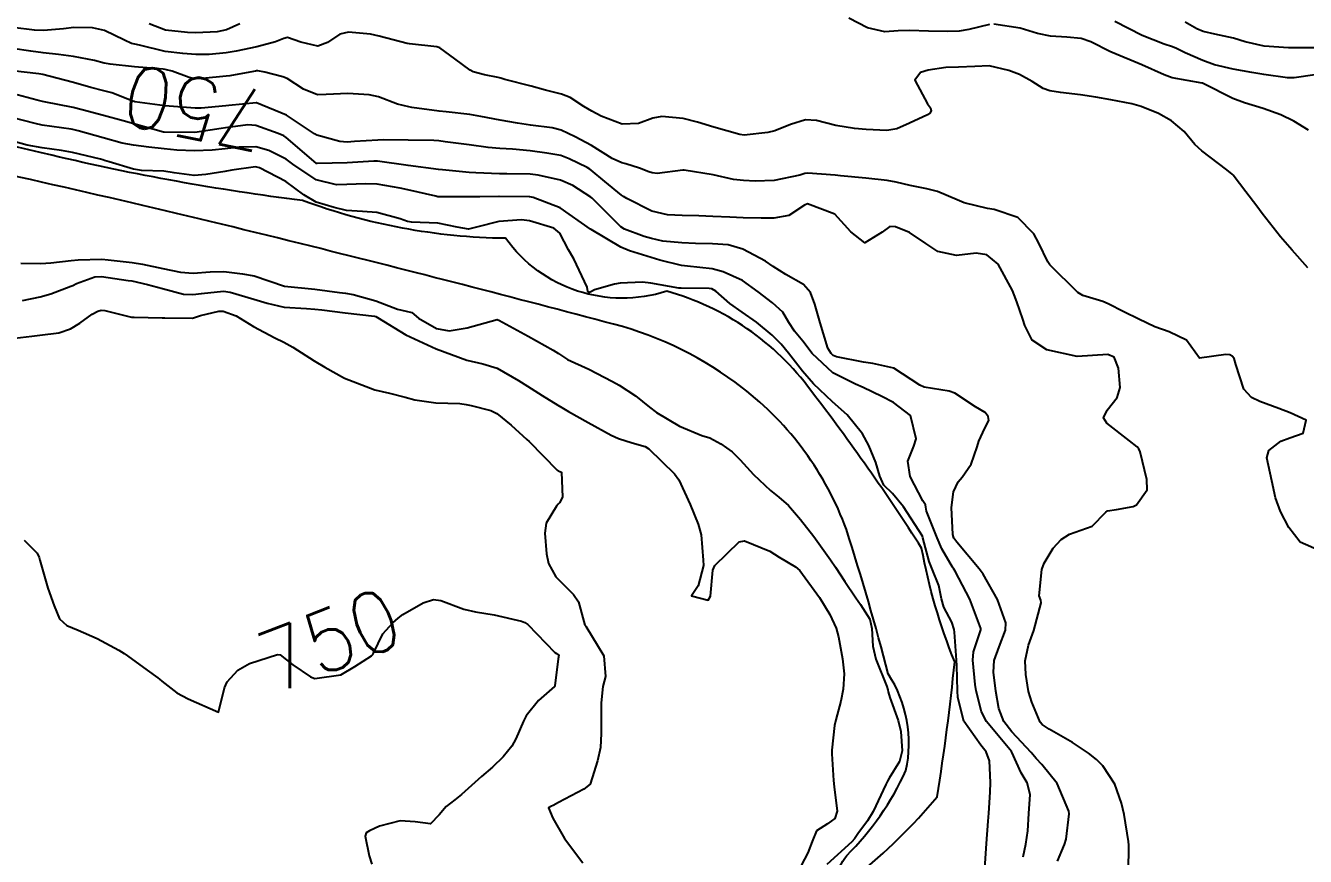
# Model space of a CAD drawing. Header units: metres. Extents: x 307586 to 320046, y 7427249 to 7434250.
# Drawn here: x 318159.1 to 318243, y 7430766.6 to 7430821.1 of the extents above; entities that cross this region are included whole.
import ezdxf
from ezdxf.enums import TextEntityAlignment as Align

# ---------------------------------------------------------------- set-up
doc = ezdxf.new("R2010")
doc.units = ezdxf.units.M
doc.header["$MEASUREMENT"] = 0
for name, color, linetype in [('Cotas', 45, 'Continuous'), ('Curvas de Nivel 1m', 11, 'Continuous'), ('Curvas de Nivel 5m', 15, 'Continuous'), ('Hidrografia', 140, 'Continuous')]:
    doc.layers.add(name, color=color, linetype=linetype)
doc.styles.add('Style-STANDARD', font='STANDARD.shx')

msp = doc.modelspace()

# ---------------------------------------------------------------- linework, layer by layer
at = {"layer": 'Curvas de Nivel 1m', "flags": 128}
for points, elevation in [([(318222.27, 7430821.179), (318220.913, 7430820.847), (318220.265, 7430820.744), (318219.476, 7430820.723), (318218.265, 7430820.734), (318217.02, 7430820.788), (318216.265, 7430820.763), (318215.407, 7430820.706), (318214.267, 7430820.959), (318213.051, 7430821.592)], 753), ([(318243.119, 7430805.23), (318242.094, 7430806.372), (318241.325, 7430807.248), (318240.126, 7430808.793), (318239.78, 7430809.265), (318239.067, 7430810.201), (318238.229, 7430811.289), (318238.154, 7430811.373), (318237.805, 7430811.646), (318236.177, 7430812.889), (318235.723, 7430813.317), (318235.021, 7430814.157), (318234.198, 7430814.867), (318233.334, 7430815.349), (318232.207, 7430815.804), (318231.591, 7430815.984), (318230.212, 7430816.247), (318229.226, 7430816.408), (318228.214, 7430816.562), (318226.923, 7430816.716), (318226.217, 7430816.827), (318225.771, 7430816.989), (318225.046, 7430817.448), (318224.229, 7430817.891), (318223.527, 7430818.173), (318222.238, 7430818.464), (318221.296, 7430818.43), (318220.236, 7430818.374), (318219.392, 7430818.357), (318218.233, 7430818.185), (318217.736, 7430818.029), (318217.374, 7430817.538), (318218.207, 7430815.979), (318218.396, 7430815.718), (318218.429, 7430815.527), (318218.357, 7430815.372), (318218.199, 7430815.254), (318217.02, 7430814.713), (318216.185, 7430814.342), (318215.522, 7430814.22), (318214.184, 7430814.29), (318213.405, 7430814.368), (318212.187, 7430814.565), (318210.915, 7430814.89), (318210.193, 7430814.931), (318209.207, 7430814.616), (318208.181, 7430814.21), (318207.737, 7430814.097), (318206.177, 7430813.924), (318205.895, 7430813.956), (318204.184, 7430814.454), (318203.115, 7430814.785), (318202.192, 7430815.01), (318200.792, 7430815.136), (318200.192, 7430815.031), (318199.25, 7430814.691), (318198.186, 7430814.649), (318196.802, 7430815.176), (318196.198, 7430815.495), (318195.68, 7430815.798), (318194.781, 7430816.383), (318194.211, 7430816.605), (318193.17, 7430816.874), (318192.216, 7430817.141), (318190.497, 7430817.581), (318190.221, 7430817.651), (318190.053, 7430817.694), (318189.166, 7430817.876), (318188.415, 7430818.078), (318188.226, 7430818.175), (318187.212, 7430818.921), (318186.24, 7430819.643), (318186.047, 7430819.719), (318184.243, 7430819.911), (318184.098, 7430819.941), (318182.25, 7430820.415), (318181.682, 7430820.535), (318180.253, 7430820.675), (318179.686, 7430820.554), (318178.876, 7430820.001), (318178.24, 7430819.763), (318177.133, 7430820.021), (318176.247, 7430820.318), (318176.01, 7430820.27), (318175.461, 7430820.042), (318174.239, 7430819.707), (318172.886, 7430819.424), (318172.235, 7430819.324), (318171.122, 7430819.203), (318170.234, 7430819.203), (318169.388, 7430819.267), (318168.236, 7430819.417), (318166.553, 7430819.834), (318166.24, 7430819.898), (318166.029, 7430819.941), (318165.565, 7430820.16), (318164.252, 7430820.779), (318163.477, 7430820.965), (318162.255, 7430820.985), (318161.56, 7430820.9), (318160.251, 7430820.79), (318159.667, 7430820.813), (318158.254, 7430820.993)], 752), ([(318173.119, 7430821.212), (318172.254, 7430820.836), (318171.642, 7430820.696), (318170.251, 7430820.622), (318169.7, 7430820.66), (318168.253, 7430820.812), (318167.185, 7430821.214)], 753), ([(318243.171, 7430814.252), (318242.199, 7430814.848), (318241.362, 7430815.248), (318240.207, 7430815.667), (318238.982, 7430816.05), (318238.213, 7430816.326), (318236.258, 7430817.31), (318236.223, 7430817.326), (318236.199, 7430817.334), (318234.228, 7430817.692), (318233.705, 7430817.871), (318232.24, 7430818.53), (318230.292, 7430819.339), (318230.253, 7430819.359), (318230.201, 7430819.381), (318228.898, 7430820.04), (318228.261, 7430820.254), (318227.338, 7430820.343), (318226.263, 7430820.407), (318225.415, 7430820.593), (318224.268, 7430820.933), (318222.55, 7430821.197)], 753), ([(318243.584, 7430817.875), (318242.23, 7430817.685), (318241.793, 7430817.681), (318240.233, 7430817.904), (318239.464, 7430818.042), (318238.237, 7430818.241), (318237.017, 7430818.526), (318236.246, 7430818.818), (318235.078, 7430819.328), (318234.521, 7430819.601), (318234.257, 7430819.721), (318233.71, 7430819.894), (318232.264, 7430820.457), (318230.479, 7430821.378)], 754), ([(318243.858, 7430786.687), (318242.627, 7430787.232), (318241.877, 7430788.197), (318241.334, 7430789.246), (318241.009, 7430790.142), (318240.769, 7430791.251), (318240.434, 7430792.756), (318240.577, 7430793.254), (318241.348, 7430793.847), (318241.951, 7430794.078), (318242.814, 7430794.372), (318243.013, 7430795.23), (318241.968, 7430795.722), (318241.227, 7430795.991), (318239.975, 7430796.461), (318239.431, 7430796.722), (318238.933, 7430797.276), (318238.406, 7430798.885), (318238.299, 7430799.286), (318238.16, 7430799.433), (318238.015, 7430799.508), (318237.758, 7430799.55), (318236.013, 7430799.31), (318235.176, 7430800.474), (318234.03, 7430801.02), (318233.106, 7430801.349), (318232.038, 7430801.857), (318231.072, 7430802.341), (318230.048, 7430802.87), (318229.678, 7430803.014), (318228.385, 7430803.405), (318228.056, 7430803.607), (318226.216, 7430805.429), (318226.085, 7430805.622), (318225.5, 7430806.842), (318225.175, 7430807.444), (318224.119, 7430808.528), (318222.558, 7430809.044), (318222.127, 7430809.11), (318220.609, 7430809.495), (318220.135, 7430809.678), (318218.843, 7430810.222), (318218.142, 7430810.395), (318217.066, 7430810.619), (318216.146, 7430810.835), (318215.542, 7430810.954), (318214.148, 7430811.108), (318212.485, 7430811.261), (318212.15, 7430811.3), (318210.345, 7430811.425), (318210.151, 7430811.403), (318209.83, 7430811.305), (318208.146, 7430810.942), (318206.898, 7430810.91), (318206.146, 7430810.943), (318205.49, 7430811.023), (318204.149, 7430811.322), (318202.237, 7430811.634), (318202.152, 7430811.636), (318200.478, 7430811.409), (318200.15, 7430811.447), (318199.935, 7430811.527), (318199.326, 7430811.752), (318198.423, 7430812.033), (318198.156, 7430812.111), (318197.533, 7430812.402), (318196.167, 7430813.242), (318195.812, 7430813.438), (318195.104, 7430813.806), (318194.179, 7430814.253), (318193.597, 7430814.41), (318192.184, 7430814.589), (318191.33, 7430814.704), (318190.188, 7430814.897), (318188.924, 7430815.147), (318188.194, 7430815.271), (318186.65, 7430815.452), (318186.197, 7430815.505), (318184.391, 7430815.746), (318184.2, 7430815.773), (318183.458, 7430815.947), (318182.208, 7430816.426), (318181.609, 7430816.566), (318180.21, 7430816.661), (318178.792, 7430816.584), (318178.209, 7430816.578), (318177.303, 7430816.928), (318176.219, 7430817.636), (318175.944, 7430817.758), (318174.769, 7430818.052), (318174.312, 7430818.147), (318174.224, 7430818.138), (318174.157, 7430818.127), (318173.79, 7430818.064), (318172.477, 7430817.821), (318172.22, 7430817.782), (318170.671, 7430817.643), (318170.218, 7430817.622), (318169.805, 7430817.693), (318168.68, 7430818.123), (318168.313, 7430818.217), (318168.224, 7430818.236), (318168.103, 7430818.252), (318166.226, 7430818.41), (318164.623, 7430818.571), (318164.228, 7430818.649), (318163.596, 7430818.819), (318162.232, 7430819.087), (318161.239, 7430819.203), (318160.234, 7430819.327), (318159.437, 7430819.434), (318158.236, 7430819.604)], 751), ([(318226.707, 7430766.324), (318227.183, 7430767.414), (318227.284, 7430767.757), (318227.489, 7430769.412), (318227.468, 7430769.598), (318226.694, 7430771.42), (318225.685, 7430772.65), (318225.309, 7430773.055), (318224.991, 7430773.441), (318223.713, 7430774.806), (318223.209, 7430775.465), (318222.875, 7430776.325), (318222.673, 7430777.471), (318222.524, 7430778.71), (318222.573, 7430779.472), (318222.889, 7430780.362), (318223.313, 7430781.465), (318223.329, 7430781.934), (318222.794, 7430783.47), (318221.838, 7430785.136), (318221.575, 7430785.483), (318220.117, 7430787.241), (318219.921, 7430787.499), (318219.866, 7430787.735), (318219.771, 7430789.502), (318219.903, 7430790.526), (318220.215, 7430791.192), (318220.473, 7430791.494), (318221.064, 7430792.346), (318221.461, 7430793.485), (318221.569, 7430793.853), (318221.951, 7430794.711), (318222.214, 7430795.223), (318222.163, 7430795.478), (318221.965, 7430795.73), (318221.337, 7430796.118), (318219.978, 7430796.996), (318219.608, 7430797.134), (318217.982, 7430797.398), (318217.691, 7430797.533), (318215.999, 7430798.651), (318214.621, 7430798.953), (318214.005, 7430799.036), (318212.227, 7430799.381), (318212.011, 7430799.472), (318211.874, 7430799.601), (318211.659, 7430799.961), (318211.166, 7430801.609), (318210.821, 7430802.837), (318210.531, 7430803.615), (318210.061, 7430804.138), (318208.922, 7430804.786), (318208.078, 7430805.318), (318207.57, 7430805.655), (318206.091, 7430806.454), (318205.137, 7430806.728), (318204.094, 7430806.798), (318202.988, 7430806.817), (318202.094, 7430806.853), (318200.847, 7430806.981), (318200.097, 7430807.137), (318199.633, 7430807.282), (318198.327, 7430807.767), (318198.105, 7430807.913), (318196.21, 7430809.789), (318196.134, 7430809.853), (318194.946, 7430810.613), (318194.144, 7430810.964), (318192.684, 7430811.298), (318192.148, 7430811.357), (318190.621, 7430811.383), (318190.146, 7430811.389), (318188.586, 7430811.443), (318188.147, 7430811.47), (318186.411, 7430811.646), (318186.149, 7430811.675), (318184.153, 7430811.94), (318182.155, 7430812.214), (318181.9, 7430812.218), (318180.154, 7430812.108), (318178.2, 7430812.056), (318178.154, 7430812.073), (318177.813, 7430812.357), (318176.17, 7430813.777), (318176.016, 7430813.877), (318175.643, 7430814.038), (318174.18, 7430814.565), (318173.64, 7430814.607), (318172.178, 7430814.405), (318171.894, 7430814.366), (318170.173, 7430814.1), (318168.173, 7430814.124), (318168.126, 7430814.13), (318166.181, 7430814.661), (318165.489, 7430814.854), (318164.188, 7430815.213), (318162.8, 7430815.588), (318162.196, 7430815.732), (318160.31, 7430816.111), (318160.202, 7430816.131), (318159.839, 7430816.225), (318158.531, 7430816.57)], 749), ([(318224.461, 7430766.595), (318224.638, 7430767.44), (318224.765, 7430768.314), (318224.843, 7430769.442), (318224.922, 7430770.698), (318224.732, 7430771.444), (318224.339, 7430772.109), (318223.72, 7430773.46), (318223.694, 7430773.501), (318222.055, 7430775.477), (318221.729, 7430776.103), (318221.385, 7430777.484), (318221.323, 7430777.91), (318221.178, 7430779.486), (318221.21, 7430780.054), (318221.688, 7430781.481), (318221.692, 7430781.583), (318220.964, 7430783.488), (318220.015, 7430785.324), (318219.904, 7430785.499), (318219.844, 7430785.587), (318219.132, 7430786.787), (318218.825, 7430787.516), (318218.139, 7430789.277), (318218.085, 7430789.527), (318218.056, 7430789.689), (318217.897, 7430789.953), (318217.071, 7430791.538), (318216.917, 7430792.546), (318217.29, 7430793.536), (318217.459, 7430794.016), (318217.083, 7430795.539), (318215.971, 7430796.4), (318215.202, 7430796.789), (318213.981, 7430797.386), (318213.472, 7430797.585), (318211.994, 7430798.348), (318210.647, 7430799.614), (318210.021, 7430800.404), (318209.481, 7430801.081), (318209.116, 7430801.634), (318208.719, 7430802.319), (318208.046, 7430802.935), (318207.104, 7430803.659), (318206.064, 7430804.389), (318204.794, 7430804.968), (318204.075, 7430805.16), (318202.463, 7430805.331), (318202.078, 7430805.378), (318200.643, 7430805.734), (318200.084, 7430805.89), (318198.659, 7430806.332), (318198.091, 7430806.584), (318196.157, 7430807.735), (318196.103, 7430807.768), (318194.123, 7430809.153), (318192.361, 7430809.838), (318192.133, 7430809.88), (318192.086, 7430809.887), (318190.123, 7430809.89), (318190.093, 7430809.891), (318188.854, 7430809.879), (318188.123, 7430809.873), (318186.159, 7430809.873), (318186.123, 7430809.877), (318186.093, 7430809.881), (318185.965, 7430809.912), (318184.129, 7430810.328), (318183.637, 7430810.438), (318182.134, 7430810.709), (318181.367, 7430810.736), (318180.133, 7430810.677), (318179.456, 7430810.667), (318178.138, 7430810.987), (318176.601, 7430812.026), (318176.156, 7430812.351), (318175.031, 7430812.916), (318174.164, 7430813.156), (318173.088, 7430813.146), (318172.162, 7430813.028), (318171.316, 7430812.933), (318170.161, 7430812.894), (318168.993, 7430812.949), (318168.162, 7430813.03), (318167.158, 7430813.145), (318166.164, 7430813.257), (318165.412, 7430813.408), (318164.169, 7430813.753), (318162.521, 7430814.197), (318162.174, 7430814.285), (318162.07, 7430814.306), (318160.178, 7430814.586), (318159.716, 7430814.69), (318158.185, 7430815.085)], 748), ([(318221.962, 7430765.831), (318222.072, 7430767.473), (318222.17, 7430768.948), (318222.206, 7430769.474), (318222.295, 7430770.845), (318222.329, 7430771.473), (318222.269, 7430772.892), (318222.046, 7430773.476), (318221.7, 7430773.933), (318220.587, 7430775.491), (318220.195, 7430777.039), (318220.17, 7430777.496), (318220.111, 7430779.153), (318220.09, 7430779.497), (318219.959, 7430781.33), (318219.943, 7430781.498), (318219.798, 7430781.999), (318219.276, 7430782.977), (318219.11, 7430783.511), (318218.948, 7430784.391), (318218.475, 7430785.521), (318218.298, 7430785.973), (318217.899, 7430787.529), (318217.864, 7430787.62), (318216.614, 7430789.543), (318215.902, 7430790.422), (318215.324, 7430790.976), (318215.066, 7430791.563), (318214.819, 7430792.463), (318214.358, 7430793.574), (318213.944, 7430794.339), (318212.922, 7430795.59), (318211.971, 7430796.426), (318210.717, 7430797.613), (318209.995, 7430798.456), (318209.076, 7430799.634), (318208.597, 7430800.22), (318208.024, 7430800.808), (318206.992, 7430801.66), (318206.039, 7430802.324), (318205.24, 7430802.877), (318204.314, 7430803.696), (318204.055, 7430803.844), (318203.885, 7430803.872), (318202.055, 7430803.88), (318201.889, 7430803.889), (318200.06, 7430804.215), (318199.522, 7430804.287), (318198.059, 7430804.207), (318197.684, 7430804.149), (318196.366, 7430803.787), (318196.164, 7430803.677), (318196.051, 7430803.609), (318195.929, 7430803.669), (318195.916, 7430803.792), (318195.883, 7430803.966), (318195.012, 7430805.806), (318194.673, 7430806.396), (318194.1, 7430807.494), (318193.711, 7430807.824), (318192.11, 7430808.299), (318191.589, 7430808.364), (318190.107, 7430808.257), (318188.647, 7430807.882), (318188.102, 7430807.753), (318187.377, 7430807.897), (318186.105, 7430808.145), (318184.385, 7430808.215), (318184.106, 7430808.259), (318183.623, 7430808.43), (318182.112, 7430808.856), (318181.174, 7430808.908), (318180.113, 7430808.99), (318179.3, 7430809.178), (318178.118, 7430809.529), (318177.31, 7430810.018), (318176.136, 7430810.892), (318174.418, 7430811.787), (318174.15, 7430811.841), (318172.599, 7430811.622), (318172.145, 7430811.546), (318170.896, 7430811.338), (318170.14, 7430811.269), (318168.814, 7430811.449), (318168.144, 7430811.562), (318166.676, 7430811.614), (318166.146, 7430811.683), (318164.552, 7430812.174), (318164.247, 7430812.271), (318164.154, 7430812.296), (318163.996, 7430812.34), (318162.159, 7430812.793), (318161.442, 7430812.925), (318160.162, 7430813.095), (318159.186, 7430813.257), (318158.166, 7430813.555)], 747), ([(318158.781, 7430805.53), (318160.072, 7430805.502), (318160.734, 7430805.553), (318162.075, 7430805.699), (318162.531, 7430805.741), (318164.077, 7430805.781), (318164.498, 7430805.753), (318166.074, 7430805.579), (318166.753, 7430805.463), (318168.069, 7430805.177), (318169.242, 7430804.936), (318170.064, 7430804.871), (318171.191, 7430804.963), (318172.066, 7430804.977), (318173.302, 7430804.83), (318174.062, 7430804.688), (318176.053, 7430804.03), (318178.051, 7430803.822), (318179.668, 7430803.605), (318180.049, 7430803.553), (318180.549, 7430803.474), (318182.044, 7430803.061), (318183.465, 7430802.52), (318184.037, 7430802.387), (318184.391, 7430802.29), (318184.831, 7430801.928), (318186.023, 7430801.254), (318186.835, 7430801.087), (318188.024, 7430801.286), (318189.997, 7430801.825), (318190.033, 7430801.824), (318190.101, 7430801.79), (318192.022, 7430800.737), (318193.671, 7430799.823), (318194.01, 7430799.6), (318194.597, 7430799.218), (318195.995, 7430798.576), (318197.545, 7430797.774), (318197.981, 7430797.529), (318199.049, 7430796.83), (318199.966, 7430796.089), (318200.433, 7430795.735), (318201.95, 7430794.83), (318203.414, 7430794.233), (318203.938, 7430794.07), (318204.644, 7430793.689), (318205.399, 7430793.15), (318205.923, 7430792.641), (318206.784, 7430791.661), (318207.903, 7430790.624), (318208.449, 7430790.192), (318209.079, 7430789.632), (318209.879, 7430788.724), (318210.742, 7430787.611), (318211.848, 7430786.079), (318212.163, 7430785.597), (318212.77, 7430784.649), (318213.49, 7430783.583), (318213.809, 7430783.15), (318214.42, 7430782.191), (318214.548, 7430781.569), (318214.623, 7430780.409), (318214.816, 7430779.564), (318215.52, 7430777.779), (318215.594, 7430777.552), (318215.617, 7430777.427), (318215.738, 7430777.059), (318216.266, 7430775.545), (318216.441, 7430774.813), (318216.531, 7430773.542), (318216.372, 7430772.857), (318215.675, 7430771.749), (318215.564, 7430771.552), (318215.464, 7430771.346), (318214.625, 7430769.565), (318214.264, 7430768.951), (318213.631, 7430768.115), (318213.409, 7430767.79), (318213.232, 7430767.576), (318211.608, 7430766.104)], 747), ([(318158.884, 7430803.08), (318160.044, 7430803.318), (318160.734, 7430803.525), (318162.051, 7430804.015), (318162.175, 7430804.075), (318162.42, 7430804.196), (318163.615, 7430804.629), (318164.06, 7430804.651), (318165.809, 7430804.401), (318166.056, 7430804.36), (318167.074, 7430804.14), (318168.05, 7430803.867), (318169.435, 7430803.498), (318170.047, 7430803.464), (318170.603, 7430803.539), (318172.049, 7430803.687), (318172.494, 7430803.63), (318174.044, 7430803.174), (318174.907, 7430802.912), (318176.039, 7430802.654), (318177.499, 7430802.555), (318178.038, 7430802.52), (318178.496, 7430802.461), (318180.036, 7430802.265), (318181.952, 7430802.043), (318182.034, 7430802.021), (318182.156, 7430801.959), (318184.016, 7430800.829), (318186.003, 7430799.91), (318187.996, 7430799.162), (318189.058, 7430798.933), (318189.995, 7430798.651), (318191.382, 7430797.846), (318191.979, 7430797.46), (318192.948, 7430796.855), (318193.967, 7430796.228), (318194.223, 7430796.074), (318194.675, 7430795.809), (318195.952, 7430795.081), (318197.464, 7430794.251), (318197.937, 7430794.04), (318198.842, 7430793.756), (318199.688, 7430793.501), (318199.929, 7430793.359), (318201.617, 7430791.723), (318201.909, 7430791.326), (318202.631, 7430789.713), (318203.176, 7430788.404), (318203.356, 7430787.705), (318203.493, 7430786.057), (318203.513, 7430785.703), (318203.166, 7430784.363), (318202.732, 7430783.711), (318203.81, 7430783.433), (318203.963, 7430783.698), (318204.127, 7430785.407), (318204.26, 7430785.694), (318205.859, 7430787.246), (318206.212, 7430787.314), (318207.853, 7430786.637), (318208.467, 7430786.258), (318209.554, 7430785.624), (318209.839, 7430785.386), (318211.114, 7430783.607), (318211.802, 7430782.49), (318212.209, 7430781.596), (318212.357, 7430781.025), (318212.629, 7430779.591), (318212.745, 7430778.603), (318212.67, 7430777.591), (318212.516, 7430776.811), (318212.187, 7430775.595), (318212.11, 7430775.204), (318211.932, 7430773.598), (318211.93, 7430773.358), (318212.046, 7430771.596), (318212.081, 7430771.184), (318212.265, 7430769.594), (318212.13, 7430769.109), (318211.64, 7430768.767), (318210.927, 7430768.313), (318210.645, 7430767.61), (318210.359, 7430766.869), (318209.688, 7430765.619)], 748), ([(318158.008, 7430800.572), (318159.491, 7430800.748), (318160.012, 7430800.808), (318161.258, 7430800.964), (318162.018, 7430801.215), (318162.632, 7430801.586), (318163.452, 7430802.186), (318163.828, 7430802.389), (318164.036, 7430802.45), (318164.287, 7430802.427), (318165.326, 7430802.161), (318166.031, 7430801.994), (318166.198, 7430801.981), (318168.03, 7430801.955), (318168.205, 7430801.953), (318170.03, 7430801.933), (318170.161, 7430801.969), (318170.544, 7430802.095), (318171.742, 7430802.377), (318172.036, 7430802.371), (318172.875, 7430802.072), (318174.023, 7430801.38), (318175.416, 7430800.635), (318176.008, 7430800.345), (318176.59, 7430800.024), (318177.994, 7430799.117), (318178.689, 7430798.699), (318179.983, 7430797.98), (318181.976, 7430797.232), (318182.93, 7430796.994), (318183.971, 7430796.744), (318184.598, 7430796.559), (318185.967, 7430796.367), (318187.544, 7430796.317), (318187.967, 7430796.264), (318188.277, 7430796.196), (318189.573, 7430795.866), (318189.96, 7430795.679), (318190.903, 7430794.896), (318191.935, 7430793.974), (318192.078, 7430793.839), (318193.914, 7430791.949), (318193.998, 7430791.903), (318194.207, 7430791.816), (318194.274, 7430790.192), (318194.081, 7430789.817), (318193.994, 7430789.716), (318193.89, 7430789.602), (318193.21, 7430788.49), (318193.125, 7430787.827), (318193.216, 7430786.459), (318193.358, 7430785.825), (318193.83, 7430784.97), (318194.987, 7430783.802), (318195.327, 7430783.316), (318195.745, 7430781.791), (318195.762, 7430781.76), (318195.792, 7430781.724), (318196.993, 7430779.778), (318197.096, 7430778.433), (318196.915, 7430777.778), (318196.81, 7430776.701), (318196.812, 7430775.779), (318196.797, 7430774.688), (318196.761, 7430773.779), (318196.571, 7430772.894), (318196.222, 7430771.785), (318196.079, 7430771.375), (318195.665, 7430771.047), (318194.005, 7430770.163), (318193.654, 7430769.961), (318193.554, 7430769.921), (318193.359, 7430769.823), (318193.643, 7430769.131), (318194.408, 7430767.802), (318195.607, 7430766.218)], 749)]:
    msp.add_lwpolyline(points, dxfattribs=dict(at, elevation=elevation))
at = {"layer": 'Curvas de Nivel 5m', "flags": 128}
for points, elevation in [([(318243.836, 7430819.645), (318242.257, 7430819.645), (318241.849, 7430819.652), (318240.258, 7430819.766), (318239.026, 7430820.044), (318238.263, 7430820.277), (318237.03, 7430820.538), (318236.267, 7430820.719), (318235.852, 7430820.899), (318235.088, 7430821.328)], 755), ([(318231.37, 7430765.598), (318231.397, 7430767.362), (318231.378, 7430767.611), (318231.077, 7430769.366), (318230.914, 7430770.113), (318230.468, 7430771.372), (318229.685, 7430772.568), (318229.279, 7430772.976), (318228.742, 7430773.394), (318227.703, 7430774.096), (318226.176, 7430774.966), (318225.721, 7430775.276), (318225.59, 7430775.432), (318225.041, 7430776.746), (318224.819, 7430777.444), (318224.645, 7430778.561), (318224.595, 7430779.448), (318224.819, 7430780.48), (318225.166, 7430781.439), (318225.636, 7430783.257), (318225.619, 7430783.433), (318225.525, 7430783.726), (318225.686, 7430785.432), (318225.847, 7430785.867), (318226.439, 7430786.842), (318226.948, 7430787.419), (318227.513, 7430787.768), (318227.87, 7430787.889), (318228.988, 7430788.282), (318229.89, 7430789.191), (318229.992, 7430789.279), (318230.588, 7430789.373), (318231.677, 7430789.581), (318231.896, 7430789.689), (318232.594, 7430790.665), (318232.58, 7430791.353), (318232.132, 7430793.156), (318232.045, 7430793.359), (318231.935, 7430793.478), (318231.434, 7430793.872), (318229.958, 7430795.041), (318229.74, 7430795.383), (318229.968, 7430795.896), (318230.622, 7430796.728), (318230.831, 7430797.372), (318230.723, 7430798.652), (318230.42, 7430799.376), (318230.014, 7430799.538), (318228.013, 7430799.41), (318226.017, 7430799.841), (318225.056, 7430800.477), (318224.582, 7430801.452), (318224.45, 7430801.866), (318224.048, 7430802.989), (318223.885, 7430803.462), (318223.778, 7430803.741), (318222.832, 7430805.473), (318222.089, 7430806.074), (318221.384, 7430806.193), (318220.088, 7430806.041), (318218.876, 7430806.303), (318218.096, 7430806.812), (318217.009, 7430807.541), (318216.108, 7430807.91), (318215.73, 7430807.934), (318215.23, 7430807.563), (318214.096, 7430806.854), (318213.163, 7430807.589), (318212.12, 7430808.735), (318210.332, 7430809.416), (318210.128, 7430809.324), (318209.103, 7430808.651), (318208.115, 7430808.479), (318207.294, 7430808.48), (318206.116, 7430808.511), (318205.244, 7430808.555), (318204.116, 7430808.6), (318203.203, 7430808.622), (318202.117, 7430808.647), (318201.156, 7430808.691), (318200.121, 7430808.938), (318198.495, 7430809.765), (318198.269, 7430809.903), (318198.135, 7430809.995), (318197.039, 7430810.886), (318196.151, 7430811.636), (318196.062, 7430811.702), (318195.88, 7430811.794), (318194.72, 7430812.373), (318194.161, 7430812.58), (318193.241, 7430812.75), (318192.163, 7430812.891), (318191.007, 7430813.009), (318190.165, 7430813.046), (318189.398, 7430813.104), (318188.167, 7430813.283), (318186.579, 7430813.496), (318186.169, 7430813.55), (318185.831, 7430813.576), (318184.169, 7430813.591), (318182.519, 7430813.607), (318182.169, 7430813.6), (318180.645, 7430813.498), (318180.168, 7430813.463), (318179.681, 7430813.5), (318178.172, 7430813.92), (318178.015, 7430814.012), (318176.191, 7430815.241), (318174.221, 7430816.041), (318174.203, 7430816.042), (318172.404, 7430815.874), (318172.2, 7430815.854), (318170.6, 7430815.692), (318170.197, 7430815.682), (318168.502, 7430815.822), (318168.199, 7430815.856), (318166.239, 7430816.113), (318166.202, 7430816.121), (318166.113, 7430816.151), (318164.735, 7430816.699), (318164.209, 7430816.832), (318163.362, 7430817.038), (318162.215, 7430817.373), (318160.637, 7430817.797), (318160.22, 7430817.902), (318159.948, 7430817.952), (318158.222, 7430818.139)], 750), ([(318158.995, 7430787.374), (318159.846, 7430786.519), (318159.969, 7430786.219), (318160.015, 7430786.044), (318160.547, 7430784.213), (318160.961, 7430783.049), (318161.31, 7430782.205), (318161.786, 7430781.76), (318162.52, 7430781.455), (318163.774, 7430780.926), (318165.189, 7430780.159), (318165.546, 7430779.939), (318165.759, 7430779.791), (318167.053, 7430778.834), (318167.745, 7430778.332), (318167.865, 7430778.249), (318168.019, 7430778.126), (318168.988, 7430777.364), (318169.731, 7430776.958), (318171.723, 7430776.08), (318172.128, 7430777.687), (318172.302, 7430778.074), (318172.984, 7430778.835), (318173.755, 7430779.276), (318175.593, 7430779.865), (318175.761, 7430779.851), (318176.593, 7430779.183), (318177.747, 7430778.4), (318178.041, 7430778.301), (318179.749, 7430778.544), (318180.654, 7430779.071), (318181.761, 7430779.79), (318181.846, 7430779.876), (318181.888, 7430779.959), (318182.504, 7430781.231), (318183.149, 7430781.946), (318183.493, 7430782.246), (318183.798, 7430782.495), (318185.135, 7430783.249), (318185.809, 7430783.476), (318186.293, 7430783.42), (318187.803, 7430782.85), (318188.581, 7430782.658), (318189.799, 7430782.463), (318191.579, 7430782.058), (318191.794, 7430781.975), (318192.01, 7430781.838), (318193.775, 7430780.003), (318193.879, 7430779.923), (318194.023, 7430779.816), (318193.994, 7430779.592), (318193.761, 7430777.82), (318193.742, 7430777.775), (318192.711, 7430776.852), (318191.901, 7430775.838), (318191.835, 7430775.725), (318191.718, 7430775.502), (318191.205, 7430774.34), (318190.945, 7430773.847), (318190.389, 7430773.149), (318189.679, 7430772.482), (318188.962, 7430771.871), (318187.655, 7430770.684), (318187.213, 7430770.331), (318186.639, 7430769.9), (318186.192, 7430769.35), (318185.631, 7430768.765), (318184.614, 7430768.901), (318183.633, 7430768.964), (318182.278, 7430768.602), (318181.626, 7430768.316), (318181.403, 7430768.184), (318181.339, 7430767.963), (318181.61, 7430766.675), (318181.774, 7430766.127)], 750)]:
    msp.add_lwpolyline(points, dxfattribs=dict(at, elevation=elevation))
at = {"layer": 'Hidrografia'}
for points in [[(318213.512, 7430765.321, 0.048666), (318218.832, 7430770.533, 0.014258), (318219.98, 7430779.395, -0.051535), (318217.813, 7430786.84, 0.021217), (318210.554, 7430797.175, 0.168668), (318201.105, 7430803.689, -0.325679), (318190.538, 7430807.158, -0.085955), (318177.237, 7430809.639, -0.027424), (318160.797, 7430812.605, 0.003766), (318136.761, 7430817.997, -0.034165), (318126.897, 7430820.685, 0.051543), (318119.021, 7430822.51, 0.111024), (318104.834, 7430821.989, -0.014871)], [(318211.601, 7430763.372, -0.129865), (318212.904, 7430766.691, 0.09074), (318216.781, 7430772.259, 0.200581), (318215.627, 7430778.59, 0.013795), (318212.881, 7430788.056, 0.141961), (318206.075, 7430797.358, 0.099642), (318197.625, 7430801.528, 0.003784), (318177.804, 7430806.636, 0.007232), (318154.228, 7430812.161, 0.019961), (318144.839, 7430813.829, -0.019854), (318136.475, 7430815.313, 0.002178), (318126.252, 7430817.502, 0.071228), (318110.082, 7430818.545, 0.020513)]]:
    msp.add_lwpolyline(points, format="xyb", dxfattribs=at)

# ---------------------------------------------------------------- texts
at = {"layer": 'Cotas', "style": 'Style-STANDARD'}
for rotation, p in [(168.39366, (318170.19, 7430815.706, 750)), (21.36612, (318179.011, 7430780.831, 750))]:
    msp.add_text('750', height=4, rotation=rotation, dxfattribs=at).set_placement(p, align=Align.MIDDLE_CENTER)

doc.saveas('drawing.dxf')
